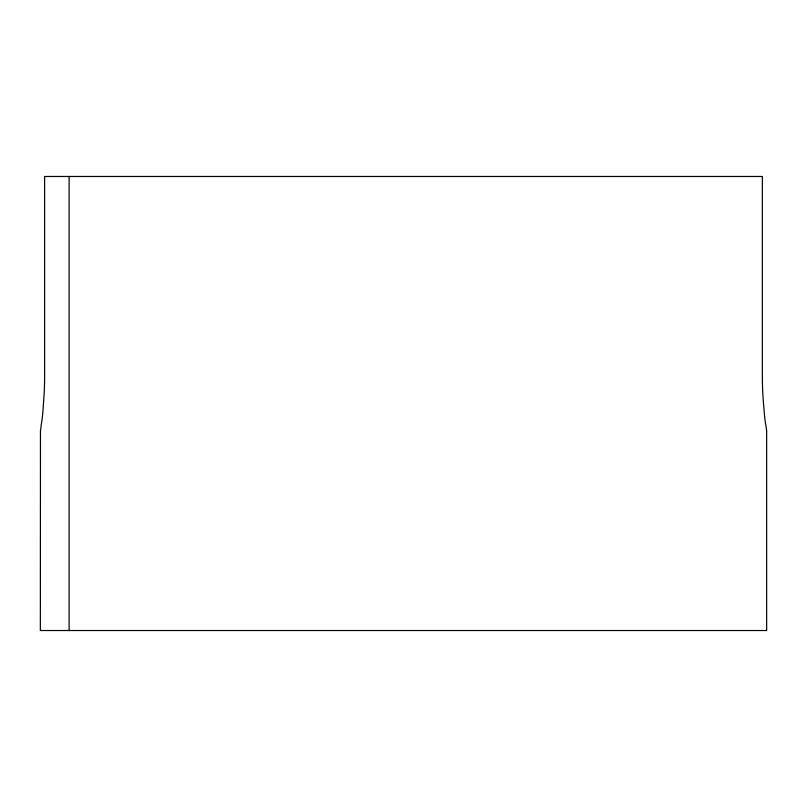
<?xml version="1.0" encoding="UTF-8"?>
<svg xmlns="http://www.w3.org/2000/svg" width="807" height="807" viewBox="0 0 807 807"><rect width="100%" height="100%" fill="white"/><g stroke="black" fill="none" stroke-linecap="round" stroke-linejoin="round"><path stroke-width="1.21" d="M69.13 176.481L69.13 630.519M43.588 401.19L43.528 402.501A54.594 5.457 90 0 1 41.661 422.263L41.127 425.561A54.543 1.826 90 0 1 40.461 430.635L40.35 630.519L766.65 630.519L766.65 430.635L765.893 425.561A54.674 5.145 90 0 1 763.926 408.281L763.432 402.501A53.958 8.443 90 0 1 762.363 376.254L762.363 176.481L44.617 176.481L44.617 376.254A53.817 8.948 90 0 1 43.971 396.318L43.588 401.19"/></g></svg>
